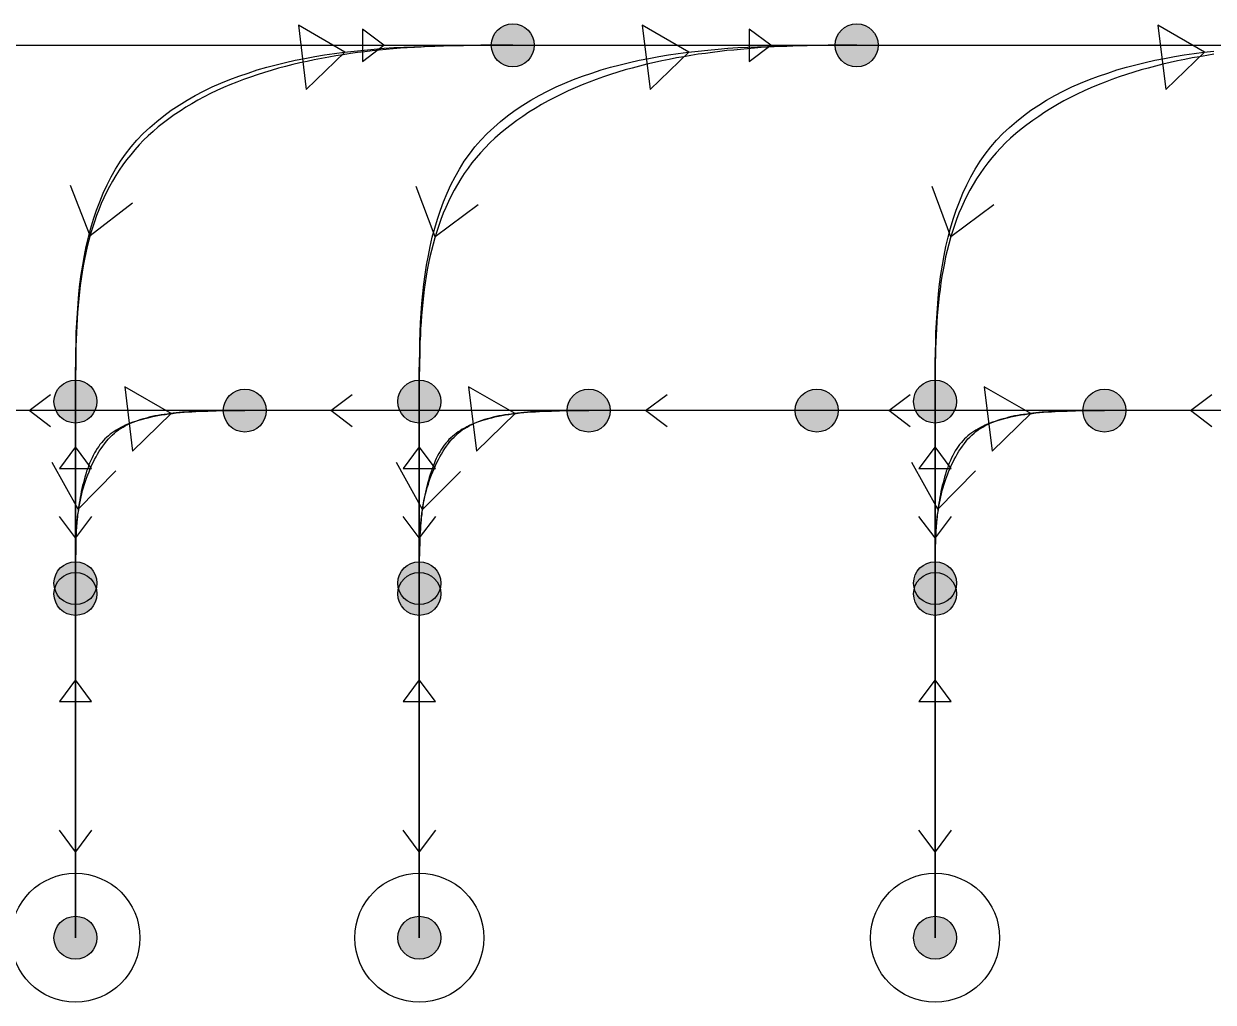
# Model space of a CAD drawing. Header units: millimetres. Extents: x -18594 to 273470, y -238787 to 48452.
# Drawn here: x 165507 to 171041, y -34571 to -30018 of the extents above; entities that cross this region are included whole.
import ezdxf

# ---------------------------------------------------------------- set-up
doc = ezdxf.new("R2010")
doc.units = ezdxf.units.MM
doc.layers.add('AM_BOR', color=4, linetype='Continuous', lineweight=25)
for name, color, linetype, true_color in [('Xref AGV layout$0$Ndc8_Activity_Decant', 1, 'Continuous', 0xff0000), ('Xref AGV layout$0$Ndc8_F_ExtraFast', 5, 'Continuous', 0x0000ff), ('Xref AGV layout$0$Ndc8_F_Moderate', 5, 'Continuous', 0x0000ff), ('Xref AGV layout$0$Ndc8_F_TurnRightModerate', 5, 'Continuous', 0x0000ff), ('Xref AGV layout$0$Ndc8_InAdjust_Lane', 1, 'Continuous', 0xff0000), ('Xref AGV layout$0$Ndc8_InFix_HOP', 1, 'Continuous', 0xff0000), ('Xref AGV layout$0$Ndc8_OutFix_HOP', 5, 'Continuous', 0x0000ff), ('Xref AGV layout$0$Ndc8_Point', 7, 'Continuous', 0x000080), ('Xref AGV layout$0$Ndc8_R_Fast', 1, 'Continuous', 0xff0000), ('Xref AGV layout$0$Ndc8_R_Moderate', 1, 'Continuous', 0xff0000), ('Xref AGV layout$0$Ndc8_R_TurnLeftModerate', 1, 'Continuous', 0xff0000)]:
    doc.layers.add(name, color=color, linetype=linetype, true_color=true_color)

# ---------------------------------------------------------------- blocks, each defined once
blk = doc.blocks.new('Xref AGV layout')
at = {"layer": 'Xref AGV layout$0$Ndc8_Point'}
h = blk.add_hatch(color=256, dxfattribs=at)
edge = h.paths.add_edge_path(flags=0)
edge.add_arc((167782, -30118), 100, 0, 360)
h = blk.add_hatch(color=256, dxfattribs=at)
edge = h.paths.add_edge_path(flags=0)
edge.add_arc((169382, -30118), 100, 0, 360)
h = blk.add_hatch(color=256, dxfattribs=at)
edge = h.paths.add_edge_path(flags=0)
edge.add_arc((165747, -31776), 100, 0, 360)
h = blk.add_hatch(color=256, dxfattribs=at)
edge = h.paths.add_edge_path(flags=0)
edge.add_arc((167347, -31776), 100, 0, 360)
h = blk.add_hatch(color=256, dxfattribs=at)
edge = h.paths.add_edge_path(flags=0)
edge.add_arc((169747, -31776), 100, 0, 360)
h = blk.add_hatch(color=256, dxfattribs=at)
edge = h.paths.add_edge_path(flags=0)
edge.add_arc((166535, -31818), 100, 0, 360)
h = blk.add_hatch(color=256, dxfattribs=at)
edge = h.paths.add_edge_path(flags=0)
edge.add_arc((168135, -31818), 100, 0, 360)
h = blk.add_hatch(color=256, dxfattribs=at)
edge = h.paths.add_edge_path(flags=0)
edge.add_arc((169196, -31818), 100, 0, 360)
h = blk.add_hatch(color=256, dxfattribs=at)
edge = h.paths.add_edge_path(flags=0)
edge.add_arc((170535, -31818), 100, 0, 360)
h = blk.add_hatch(color=256, dxfattribs=at)
edge = h.paths.add_edge_path(flags=0)
edge.add_arc((165747, -32621), 100, 0, 360)
h = blk.add_hatch(color=256, dxfattribs=at)
edge = h.paths.add_edge_path(flags=0)
edge.add_arc((167347, -32621), 100, 0, 360)
h = blk.add_hatch(color=256, dxfattribs=at)
edge = h.paths.add_edge_path(flags=0)
edge.add_arc((169747, -32621), 100, 0, 360)
h = blk.add_hatch(color=256, dxfattribs=at)
edge = h.paths.add_edge_path(flags=0)
edge.add_arc((165747, -32671), 100, 0, 360)
h = blk.add_hatch(color=256, dxfattribs=at)
edge = h.paths.add_edge_path(flags=0)
edge.add_arc((167347, -32671), 100, 0, 360)
h = blk.add_hatch(color=256, dxfattribs=at)
edge = h.paths.add_edge_path(flags=0)
edge.add_arc((169747, -32671), 100, 0, 360)
h = blk.add_hatch(color=256, dxfattribs=at)
edge = h.paths.add_edge_path(flags=0)
edge.add_arc((165747, -34271), 100, 0, 360)
h = blk.add_hatch(color=256, dxfattribs=at)
edge = h.paths.add_edge_path(flags=0)
edge.add_arc((167347, -34271), 100, 0, 360)
h = blk.add_hatch(color=256, dxfattribs=at)
edge = h.paths.add_edge_path(flags=0)
edge.add_arc((169747, -34271), 100, 0, 360)
at = {"layer": 'Xref AGV layout$0$Ndc8_Activity_Decant'}
for centre in [(165747, -34271), (167347, -34271), (169747, -34271)]:
    blk.add_circle(centre, 300, dxfattribs=at)
at = {"layer": 'Xref AGV layout$0$Ndc8_F_ExtraFast'}
for points in [[(167182, -30118), (167082, -30043), (167082, -30193), (167182, -30118)], [(168982, -30118), (168882, -30043), (168882, -30193), (168982, -30118)], [(165382, -30118), (167782, -30118)], [(167782, -30118), (169382, -30118)], [(169382, -30118), (171782, -30118)]]:
    blk.add_lwpolyline(points, dxfattribs=at)
at = {"layer": 'Xref AGV layout$0$Ndc8_F_Moderate'}
for points in [[(165747, -32621), (165747, -31776)], [(167347, -32621), (167347, -31776)], [(169747, -32621), (169747, -31776)], [(165747, -31987), (165672, -32087), (165822, -32087), (165747, -31987)], [(167347, -31987), (167272, -32087), (167422, -32087), (167347, -31987)], [(169747, -31987), (169672, -32087), (169822, -32087), (169747, -31987)], [(165747, -32671), (165747, -32621)], [(167347, -32671), (167347, -32621)], [(169747, -32671), (169747, -32621)]]:
    blk.add_lwpolyline(points, dxfattribs=at)
at = {"layer": 'Xref AGV layout$0$Ndc8_F_TurnRightModerate'}
for points in [[(167001, -30150), (166784, -30025), (166821, -30323), (167001, -30150)], [(168601, -30150), (168384, -30025), (168421, -30323), (168601, -30150)], [(171001, -30150), (170784, -30025), (170821, -30323), (171001, -30150)], [(165747, -31776), (165747, -31730), (165747, -31684), (165747, -31638), (165748, -31592), (165749, -31546), (165750, -31500), (165751, -31455), (165753, -31409), (165756, -31364), (165759, -31319), (165763, -31274), (165768, -31230), (165774, -31185), (165781, -31141), (165781, -31141), (165789, -31097), (165797, -31054), (165807, -31011), (165819, -30969), (165831, -30927), (165845, -30886), (165860, -30846), (165876, -30806), (165894, -30768), (165913, -30730), (165934, -30694), (165956, -30658), (165980, -30624), (166006, -30591), (166006, -30591), (166033, -30559), (166062, -30529), (166093, -30500), (166125, -30472), (166158, -30446), (166193, -30420), (166229, -30396), (166266, -30374), (166304, -30352), (166343, -30332), (166383, -30312), (166424, -30294), (166465, -30277), (166507, -30261), (166507, -30261), (166550, -30247), (166593, -30233), (166637, -30220), (166681, -30209), (166725, -30198), (166770, -30188), (166815, -30179), (166861, -30170), (166906, -30163), (166952, -30156), (166998, -30150), (167044, -30145), (167090, -30140), (167137, -30136), (167137, -30136), (167183, -30132), (167229, -30129), (167275, -30127), (167321, -30125), (167367, -30123), (167413, -30121), (167459, -30120), (167506, -30119), (167552, -30119), (167598, -30118), (167644, -30118), (167690, -30118), (167736, -30118), (167782, -30118)], [(167347, -31776), (167347, -31730), (167347, -31684), (167347, -31638), (167348, -31592), (167349, -31546), (167350, -31500), (167351, -31455), (167353, -31409), (167356, -31364), (167359, -31319), (167363, -31274), (167368, -31230), (167374, -31185), (167381, -31141), (167381, -31141), (167389, -31097), (167397, -31054), (167407, -31011), (167419, -30969), (167431, -30927), (167445, -30886), (167460, -30846), (167476, -30806), (167494, -30768), (167513, -30730), (167534, -30694), (167556, -30658), (167580, -30624), (167606, -30591), (167606, -30591), (167633, -30559), (167662, -30529), (167693, -30500), (167725, -30472), (167758, -30446), (167793, -30420), (167829, -30396), (167866, -30374), (167904, -30352), (167943, -30332), (167983, -30312), (168024, -30294), (168065, -30277), (168107, -30261), (168107, -30261), (168150, -30247), (168193, -30233), (168237, -30220), (168281, -30209), (168325, -30198), (168370, -30188), (168415, -30179), (168461, -30170), (168506, -30163), (168552, -30156), (168598, -30150), (168644, -30145), (168690, -30140), (168737, -30136), (168737, -30136), (168783, -30132), (168829, -30129), (168875, -30127), (168921, -30125), (168967, -30123), (169013, -30121), (169059, -30120), (169106, -30119), (169152, -30119), (169198, -30118), (169244, -30118), (169290, -30118), (169336, -30118), (169382, -30118)], [(169747, -31776), (169747, -31730), (169747, -31684), (169747, -31638), (169748, -31592), (169749, -31546), (169750, -31500), (169751, -31455), (169753, -31409), (169756, -31364), (169759, -31319), (169763, -31274), (169768, -31230), (169774, -31185), (169781, -31141), (169781, -31141), (169789, -31097), (169797, -31054), (169807, -31011), (169819, -30969), (169831, -30927), (169845, -30886), (169860, -30846), (169876, -30806), (169894, -30768), (169913, -30730), (169934, -30694), (169956, -30658), (169980, -30624), (170006, -30591), (170006, -30591), (170033, -30559), (170062, -30529), (170093, -30500), (170125, -30472), (170158, -30446), (170193, -30420), (170229, -30396), (170266, -30374), (170304, -30352), (170343, -30332), (170383, -30312), (170424, -30294), (170465, -30277), (170507, -30261), (170507, -30261), (170550, -30247), (170593, -30233), (170637, -30220), (170681, -30209), (170725, -30198), (170770, -30188), (170815, -30179), (170861, -30170), (170906, -30163), (170952, -30156), (170998, -30150), (171044, -30145)], [(166193, -31832), (165976, -31708), (166013, -32006), (166193, -31832)], [(167793, -31832), (167576, -31708), (167613, -32006), (167793, -31832)], [(170193, -31832), (169976, -31708), (170013, -32006), (170193, -31832)], [(165747, -32621), (165747, -32601), (165747, -32582), (165747, -32562), (165747, -32543), (165747, -32524), (165747, -32505), (165748, -32486), (165748, -32467), (165749, -32448), (165749, -32430), (165750, -32412), (165751, -32394), (165752, -32377), (165753, -32360), (165753, -32360), (165754, -32343), (165756, -32326), (165757, -32310), (165759, -32295), (165762, -32279), (165764, -32264), (165767, -32249), (165770, -32234), (165773, -32219), (165776, -32205), (165780, -32190), (165784, -32176), (165789, -32161), (165793, -32146), (165793, -32146), (165798, -32132), (165804, -32117), (165810, -32103), (165816, -32089), (165822, -32074), (165829, -32060), (165836, -32046), (165843, -32033), (165850, -32020), (165858, -32007), (165866, -31995), (165874, -31983), (165883, -31971), (165891, -31960), (165891, -31960), (165900, -31950), (165909, -31941), (165918, -31932), (165928, -31923), (165937, -31915), (165947, -31908), (165958, -31901), (165969, -31895), (165980, -31888), (165991, -31883), (166003, -31877), (166016, -31872), (166028, -31867), (166042, -31863), (166042, -31863), (166055, -31859), (166070, -31855), (166085, -31851), (166100, -31847), (166115, -31844), (166131, -31841), (166148, -31838), (166164, -31836), (166181, -31833), (166199, -31831), (166216, -31829), (166234, -31827), (166252, -31826), (166270, -31824), (166270, -31824), (166288, -31823), (166307, -31822), (166325, -31821), (166344, -31820), (166363, -31820), (166382, -31819), (166401, -31819), (166420, -31818), (166439, -31818), (166458, -31818), (166477, -31818), (166496, -31818), (166516, -31818), (166535, -31818)], [(167347, -32621), (167347, -32601), (167347, -32582), (167347, -32562), (167347, -32543), (167347, -32524), (167347, -32505), (167348, -32486), (167348, -32467), (167349, -32448), (167349, -32430), (167350, -32412), (167351, -32394), (167352, -32377), (167353, -32360), (167353, -32360), (167354, -32343), (167356, -32326), (167357, -32310), (167359, -32295), (167362, -32279), (167364, -32264), (167367, -32249), (167370, -32234), (167373, -32219), (167376, -32205), (167380, -32190), (167384, -32176), (167389, -32161), (167393, -32146), (167393, -32146), (167398, -32132), (167404, -32117), (167410, -32103), (167416, -32089), (167422, -32074), (167429, -32060), (167436, -32046), (167443, -32033), (167450, -32020), (167458, -32007), (167466, -31995), (167474, -31983), (167483, -31971), (167491, -31960), (167491, -31960), (167500, -31950), (167509, -31941), (167518, -31932), (167528, -31923), (167537, -31915), (167547, -31908), (167558, -31901), (167569, -31895), (167580, -31888), (167591, -31883), (167603, -31877), (167615, -31872), (167628, -31867), (167642, -31863), (167642, -31863), (167655, -31859), (167670, -31855), (167684, -31851), (167699, -31847), (167715, -31844), (167731, -31841), (167747, -31838), (167764, -31836), (167781, -31833), (167798, -31831), (167816, -31829), (167833, -31827), (167851, -31826), (167869, -31824), (167869, -31824), (167888, -31823), (167906, -31822), (167925, -31821), (167943, -31820), (167962, -31820), (167981, -31819), (168000, -31819), (168019, -31818), (168038, -31818), (168058, -31818), (168077, -31818), (168096, -31818), (168116, -31818), (168135, -31818)], [(169747, -32621), (169747, -32601), (169747, -32582), (169747, -32562), (169747, -32543), (169747, -32524), (169747, -32505), (169748, -32486), (169748, -32467), (169749, -32448), (169749, -32430), (169750, -32412), (169751, -32394), (169752, -32377), (169753, -32360), (169753, -32360), (169754, -32343), (169756, -32326), (169757, -32310), (169759, -32295), (169762, -32279), (169764, -32264), (169767, -32249), (169770, -32234), (169773, -32219), (169776, -32205), (169780, -32190), (169784, -32176), (169789, -32161), (169793, -32146), (169793, -32146), (169798, -32132), (169804, -32117), (169810, -32103), (169816, -32089), (169822, -32074), (169829, -32060), (169836, -32046), (169843, -32033), (169850, -32020), (169858, -32007), (169866, -31995), (169874, -31983), (169883, -31971), (169891, -31960), (169891, -31960), (169900, -31950), (169909, -31941), (169918, -31932), (169928, -31923), (169937, -31915), (169947, -31908), (169958, -31901), (169969, -31895), (169980, -31888), (169991, -31883), (170003, -31877), (170015, -31872), (170028, -31867), (170042, -31863), (170042, -31863), (170055, -31859), (170070, -31855), (170084, -31851), (170099, -31847), (170115, -31844), (170131, -31841), (170147, -31838), (170164, -31836), (170181, -31833), (170198, -31831), (170216, -31829), (170233, -31827), (170251, -31826), (170269, -31824), (170269, -31824), (170288, -31823), (170306, -31822), (170325, -31821), (170343, -31820), (170362, -31820), (170381, -31819), (170400, -31819), (170419, -31818), (170438, -31818), (170458, -31818), (170477, -31818), (170496, -31818), (170516, -31818), (170535, -31818)]]:
    blk.add_lwpolyline(points, dxfattribs=at)
at = {"layer": 'Xref AGV layout$0$Ndc8_InAdjust_Lane'}
for points in [[(165747, -32621), (165747, -32671)], [(167347, -32621), (167347, -32671)], [(169747, -32621), (169747, -32671)]]:
    blk.add_lwpolyline(points, dxfattribs=at)
at = {"layer": 'Xref AGV layout$0$Ndc8_InFix_HOP'}
for points in [[(165747, -32671), (165747, -34271)], [(167347, -32671), (167347, -34271)], [(169747, -32671), (169747, -34271)], [(165822, -33771), (165747, -33871), (165672, -33771)], [(167422, -33771), (167347, -33871), (167272, -33771)], [(169822, -33771), (169747, -33871), (169672, -33771)]]:
    blk.add_lwpolyline(points, dxfattribs=at)
at = {"layer": 'Xref AGV layout$0$Ndc8_OutFix_HOP'}
for points in [[(165747, -34271), (165747, -32671)], [(167347, -34271), (167347, -32671)], [(169747, -34271), (169747, -32671)], [(165747, -33071), (165672, -33171), (165822, -33171), (165747, -33071)], [(167347, -33071), (167272, -33171), (167422, -33171), (167347, -33071)], [(169747, -33071), (169672, -33171), (169822, -33171), (169747, -33071)]]:
    blk.add_lwpolyline(points, dxfattribs=at)
at = {"layer": 'Xref AGV layout$0$Ndc8_Point'}
for centre in [(167782, -30118), (169382, -30118), (165747, -31776), (167347, -31776), (169747, -31776), (166535, -31818), (168135, -31818), (169196, -31818), (170535, -31818), (165747, -32621), (167347, -32621), (169747, -32621), (165747, -32671), (167347, -32671), (169747, -32671), (165747, -34271), (167347, -34271), (169747, -34271)]:
    blk.add_circle(centre, 100, dxfattribs=at)
at = {"layer": 'Xref AGV layout$0$Ndc8_R_Fast'}
for points in [[(165631, -31893), (165531, -31818), (165631, -31743)], [(167035, -31893), (166935, -31818), (167035, -31743)], [(168500, -31893), (168400, -31818), (168500, -31743)], [(169631, -31893), (169531, -31818), (169631, -31743)], [(171035, -31893), (170935, -31818), (171035, -31743)], [(166535, -31818), (165196, -31818)], [(168135, -31818), (166535, -31818)], [(169196, -31818), (168135, -31818)], [(170535, -31818), (169196, -31818)], [(172135, -31818), (170535, -31818)]]:
    blk.add_lwpolyline(points, dxfattribs=at)
at = {"layer": 'Xref AGV layout$0$Ndc8_R_Moderate'}
for points in [[(165747, -31776), (165747, -32621)], [(167347, -31776), (167347, -32621)], [(169747, -31776), (169747, -32621)], [(165822, -32310), (165747, -32410), (165672, -32310)], [(167422, -32310), (167347, -32410), (167272, -32310)], [(169822, -32310), (169747, -32410), (169672, -32310)]]:
    blk.add_lwpolyline(points, dxfattribs=at)
at = {"layer": 'Xref AGV layout$0$Ndc8_R_TurnLeftModerate'}
for points in [[(167782, -30118), (167752, -30118), (167722, -30118), (167693, -30118), (167663, -30118), (167633, -30118), (167603, -30119), (167572, -30119), (167542, -30119), (167511, -30120), (167481, -30121), (167450, -30122), (167419, -30123), (167387, -30124), (167356, -30126), (167356, -30126), (167324, -30128), (167291, -30130), (167259, -30132), (167226, -30135), (167193, -30138), (167160, -30141), (167127, -30144), (167094, -30148), (167060, -30152), (167027, -30157), (166993, -30162), (166959, -30167), (166926, -30173), (166892, -30179), (166892, -30179), (166858, -30186), (166825, -30193), (166791, -30200), (166758, -30208), (166724, -30216), (166691, -30225), (166658, -30235), (166626, -30245), (166593, -30255), (166561, -30266), (166529, -30277), (166498, -30289), (166466, -30302), (166436, -30315), (166436, -30315), (166405, -30329), (166375, -30343), (166346, -30358), (166317, -30374), (166289, -30390), (166261, -30406), (166234, -30424), (166207, -30442), (166182, -30460), (166156, -30479), (166132, -30498), (166109, -30519), (166086, -30539), (166064, -30560), (166064, -30560), (166043, -30582), (166023, -30605), (166004, -30628), (165985, -30651), (165968, -30675), (165951, -30699), (165935, -30724), (165920, -30750), (165906, -30775), (165892, -30802), (165879, -30828), (165867, -30855), (165856, -30883), (165845, -30910), (165845, -30910), (165835, -30939), (165826, -30967), (165817, -30996), (165809, -31025), (165802, -31054), (165795, -31084), (165789, -31114), (165783, -31144), (165778, -31174), (165774, -31205), (165769, -31236), (165766, -31267), (165762, -31298), (165759, -31329), (165759, -31329), (165757, -31361), (165755, -31392), (165753, -31424), (165752, -31455), (165750, -31487), (165749, -31519), (165749, -31551), (165748, -31583), (165748, -31615), (165747, -31647), (165747, -31679), (165747, -31712), (165747, -31744), (165747, -31776)], [(169382, -30118), (169356, -30118), (169330, -30118), (169303, -30118), (169277, -30118), (169250, -30118), (169223, -30119), (169196, -30119), (169169, -30119), (169142, -30120), (169114, -30121), (169085, -30122), (169057, -30123), (169027, -30124), (168998, -30125), (168998, -30125), (168968, -30127), (168937, -30129), (168906, -30131), (168874, -30134), (168842, -30137), (168810, -30140), (168778, -30143), (168745, -30147), (168711, -30151), (168678, -30156), (168644, -30160), (168611, -30166), (168577, -30171), (168543, -30177), (168543, -30177), (168509, -30184), (168475, -30191), (168441, -30198), (168406, -30206), (168372, -30215), (168338, -30224), (168305, -30233), (168271, -30243), (168237, -30254), (168204, -30265), (168170, -30277), (168138, -30289), (168105, -30302), (168072, -30316), (168072, -30316), (168040, -30330), (168008, -30345), (167977, -30361), (167946, -30377), (167916, -30394), (167886, -30412), (167857, -30430), (167829, -30449), (167801, -30468), (167774, -30488), (167748, -30508), (167723, -30529), (167698, -30551), (167675, -30572), (167675, -30572), (167653, -30595), (167631, -30618), (167611, -30641), (167592, -30665), (167574, -30690), (167556, -30715), (167540, -30740), (167524, -30766), (167509, -30792), (167495, -30818), (167482, -30845), (167470, -30873), (167458, -30900), (167447, -30928), (167447, -30928), (167437, -30957), (167428, -30985), (167419, -31014), (167411, -31043), (167403, -31073), (167396, -31103), (167390, -31132), (167384, -31163), (167379, -31193), (167374, -31223), (167370, -31254), (167366, -31284), (167363, -31315), (167360, -31346), (167360, -31346), (167357, -31376), (167355, -31407), (167353, -31438), (167352, -31468), (167350, -31499), (167349, -31530), (167349, -31561), (167348, -31591), (167348, -31622), (167347, -31653), (167347, -31684), (167347, -31714), (167347, -31745), (167347, -31776)], [(171044, -30160), (171011, -30166), (170977, -30171), (170943, -30177), (170943, -30177), (170909, -30184), (170875, -30191), (170841, -30198), (170806, -30206), (170772, -30215), (170738, -30224), (170705, -30233), (170671, -30243), (170637, -30254), (170604, -30265), (170570, -30277), (170538, -30289), (170505, -30302), (170472, -30316), (170472, -30316), (170440, -30330), (170408, -30345), (170377, -30361), (170346, -30377), (170316, -30394), (170286, -30412), (170257, -30430), (170229, -30449), (170201, -30468), (170174, -30488), (170148, -30508), (170123, -30529), (170098, -30551), (170075, -30572), (170075, -30572), (170053, -30595), (170031, -30618), (170011, -30641), (169992, -30665), (169974, -30690), (169956, -30715), (169940, -30740), (169924, -30766), (169909, -30792), (169895, -30818), (169882, -30845), (169870, -30873), (169858, -30900), (169847, -30928), (169847, -30928), (169837, -30957), (169828, -30985), (169819, -31014), (169811, -31043), (169803, -31073), (169796, -31103), (169790, -31132), (169784, -31163), (169779, -31193), (169774, -31223), (169770, -31254), (169766, -31284), (169763, -31315), (169760, -31346), (169760, -31346), (169757, -31376), (169755, -31407), (169753, -31438), (169752, -31468), (169750, -31499), (169749, -31530), (169749, -31561), (169748, -31591), (169748, -31622), (169747, -31653), (169747, -31684), (169747, -31714), (169747, -31745), (169747, -31776)], [(166013, -30852), (165815, -31004), (165724, -30771)], [(167620, -30860), (167420, -31009), (167333, -30775)], [(170020, -30860), (169820, -31009), (169733, -30775)], [(166535, -31818), (166520, -31818), (166504, -31818), (166489, -31818), (166473, -31818), (166458, -31818), (166442, -31818), (166427, -31818), (166411, -31819), (166396, -31819), (166381, -31819), (166365, -31820), (166350, -31820), (166335, -31821), (166320, -31821), (166320, -31821), (166305, -31822), (166290, -31823), (166275, -31824), (166260, -31825), (166245, -31826), (166230, -31827), (166216, -31829), (166201, -31830), (166187, -31832), (166173, -31834), (166159, -31836), (166145, -31838), (166131, -31841), (166117, -31843), (166117, -31843), (166103, -31846), (166090, -31849), (166077, -31853), (166064, -31856), (166051, -31860), (166038, -31864), (166026, -31868), (166014, -31872), (166002, -31877), (165990, -31881), (165979, -31886), (165968, -31892), (165958, -31897), (165947, -31903), (165947, -31903), (165937, -31909), (165927, -31915), (165918, -31921), (165909, -31928), (165900, -31935), (165892, -31943), (165884, -31950), (165876, -31959), (165869, -31967), (165861, -31976), (165855, -31985), (165848, -31995), (165841, -32005), (165835, -32015), (165835, -32015), (165829, -32027), (165824, -32038), (165818, -32050), (165813, -32062), (165808, -32075), (165804, -32087), (165799, -32100), (165795, -32114), (165791, -32127), (165787, -32140), (165784, -32154), (165780, -32167), (165777, -32181), (165774, -32194), (165774, -32194), (165772, -32208), (165769, -32221), (165767, -32234), (165764, -32247), (165762, -32260), (165760, -32274), (165759, -32287), (165757, -32300), (165756, -32314), (165754, -32328), (165753, -32342), (165752, -32356), (165751, -32371), (165750, -32386), (165750, -32386), (165750, -32401), (165749, -32417), (165749, -32433), (165748, -32449), (165748, -32465), (165748, -32482), (165747, -32499), (165747, -32516), (165747, -32533), (165747, -32551), (165747, -32568), (165747, -32586), (165747, -32603), (165747, -32621)], [(168135, -31818), (168119, -31818), (168103, -31818), (168087, -31818), (168071, -31818), (168055, -31818), (168039, -31818), (168023, -31818), (168007, -31819), (167991, -31819), (167975, -31819), (167959, -31820), (167943, -31820), (167928, -31821), (167912, -31822), (167912, -31822), (167896, -31822), (167881, -31823), (167865, -31824), (167850, -31825), (167834, -31827), (167819, -31828), (167804, -31830), (167789, -31832), (167774, -31834), (167760, -31836), (167745, -31838), (167731, -31841), (167717, -31843), (167703, -31846), (167703, -31846), (167690, -31849), (167676, -31853), (167663, -31856), (167650, -31860), (167638, -31864), (167625, -31868), (167613, -31873), (167602, -31878), (167590, -31883), (167579, -31888), (167568, -31893), (167558, -31899), (167547, -31905), (167538, -31911), (167538, -31911), (167528, -31917), (167519, -31924), (167510, -31931), (167501, -31938), (167493, -31945), (167485, -31953), (167478, -31961), (167470, -31970), (167463, -31979), (167457, -31988), (167450, -31998), (167444, -32008), (167438, -32018), (167432, -32029), (167432, -32029), (167426, -32041), (167421, -32052), (167416, -32065), (167411, -32077), (167406, -32090), (167402, -32103), (167397, -32116), (167393, -32130), (167389, -32143), (167385, -32157), (167382, -32170), (167379, -32184), (167376, -32197), (167373, -32211), (167373, -32211), (167370, -32224), (167367, -32237), (167365, -32250), (167363, -32263), (167361, -32276), (167359, -32289), (167358, -32302), (167356, -32315), (167355, -32328), (167354, -32341), (167353, -32355), (167352, -32369), (167351, -32383), (167350, -32397), (167350, -32397), (167350, -32411), (167349, -32426), (167349, -32442), (167348, -32457), (167348, -32473), (167348, -32489), (167347, -32505), (167347, -32521), (167347, -32538), (167347, -32554), (167347, -32571), (167347, -32587), (167347, -32604), (167347, -32621)], [(170535, -31818), (170520, -31818), (170504, -31818), (170489, -31818), (170473, -31818), (170458, -31818), (170442, -31818), (170427, -31818), (170411, -31819), (170396, -31819), (170381, -31819), (170365, -31820), (170350, -31820), (170335, -31821), (170320, -31821), (170320, -31821), (170305, -31822), (170290, -31823), (170275, -31824), (170260, -31825), (170245, -31826), (170230, -31827), (170216, -31829), (170201, -31830), (170187, -31832), (170173, -31834), (170159, -31836), (170145, -31838), (170131, -31841), (170117, -31843), (170117, -31843), (170103, -31846), (170090, -31849), (170077, -31853), (170064, -31856), (170051, -31860), (170038, -31864), (170026, -31868), (170014, -31872), (170002, -31877), (169990, -31881), (169979, -31886), (169968, -31892), (169958, -31897), (169947, -31903), (169947, -31903), (169937, -31909), (169927, -31915), (169918, -31921), (169909, -31928), (169900, -31935), (169892, -31943), (169884, -31950), (169876, -31959), (169869, -31967), (169861, -31976), (169855, -31985), (169848, -31995), (169841, -32005), (169835, -32015), (169835, -32015), (169829, -32027), (169824, -32038), (169818, -32050), (169813, -32062), (169808, -32075), (169804, -32087), (169799, -32100), (169795, -32114), (169791, -32127), (169787, -32140), (169784, -32154), (169780, -32167), (169777, -32181), (169774, -32194), (169774, -32194), (169772, -32208), (169769, -32221), (169767, -32234), (169764, -32247), (169762, -32260), (169760, -32274), (169759, -32287), (169757, -32300), (169756, -32314), (169754, -32328), (169753, -32342), (169752, -32356), (169751, -32371), (169751, -32386), (169751, -32386), (169750, -32401), (169749, -32417), (169749, -32433), (169748, -32449), (169748, -32465), (169748, -32482), (169747, -32499), (169747, -32516), (169747, -32533), (169747, -32551), (169747, -32568), (169747, -32586), (169747, -32603), (169747, -32621)], [(165935, -32098), (165760, -32277), (165638, -32059)], [(167538, -32101), (167361, -32278), (167241, -32059)], [(169935, -32098), (169760, -32277), (169638, -32059)]]:
    blk.add_lwpolyline(points, dxfattribs=at)

msp = doc.modelspace()

# ---------------------------------------------------------------- block references
at = {"layer": 'AM_BOR'}
msp.add_blockref('Xref AGV layout', (0, 0), dxfattribs=at)

doc.saveas('drawing.dxf')
